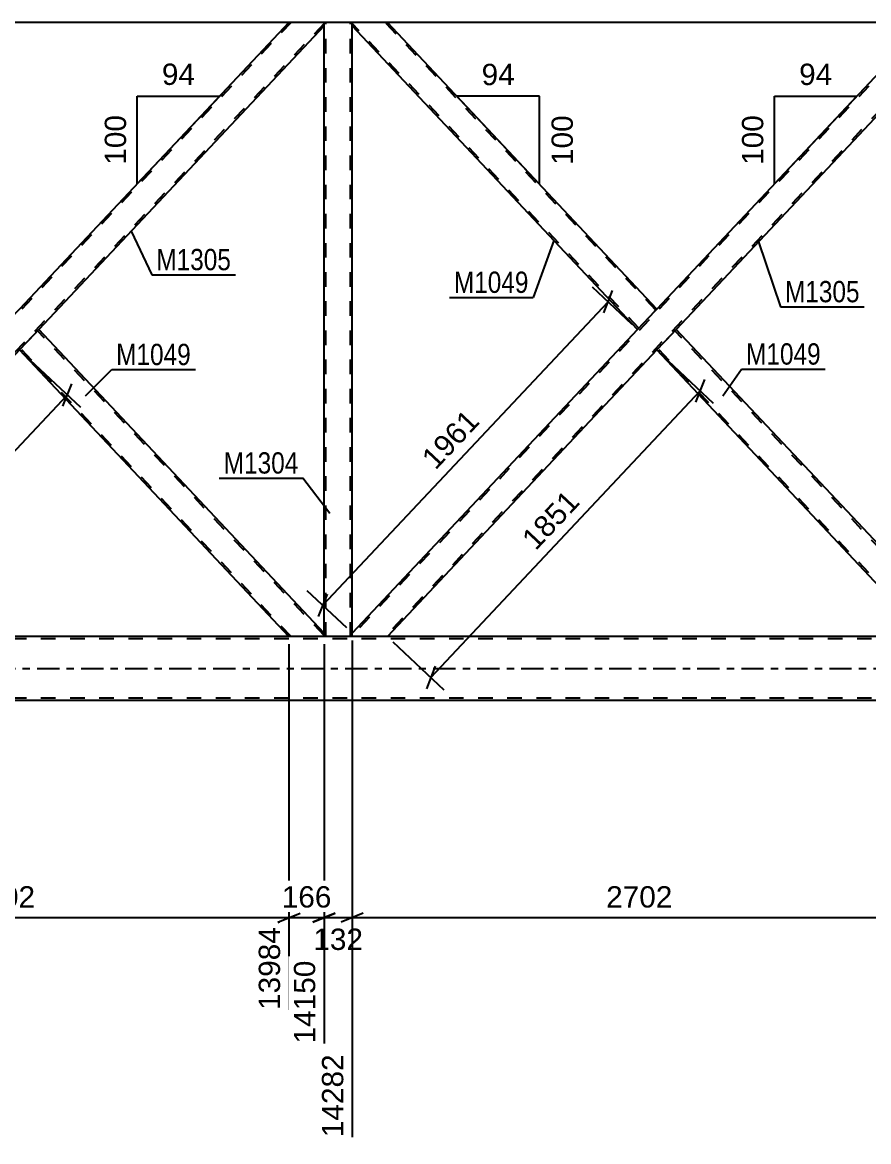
# Model space of a CAD drawing. Header units: millimetres. Extents: x -2250 to 594, y 0 to 1057.
# Drawn here: x -819.2 to -705.4, y 491.8 to 642.2 of the extents above; entities that cross this region are included whole.
import ezdxf

# ---------------------------------------------------------------- set-up
doc = ezdxf.new("R2010")
doc.units = ezdxf.units.MM
doc.linetypes.add('DXK_LINE_DOT2', pattern=[3.9198, 1.9599, -1.9599])
doc.linetypes.add('DXK_LINE_DOT3', pattern=[5.9187, 2.979, -0.9799, 0.9799, -0.9799])
doc.styles.add('Arial', font='ARIAL.TTF', dxfattribs={"height": 0.2})
doc.styles.add('Arial Narrow', font='ARIALN.TTF', dxfattribs={"height": 0.2})

# ---------------------------------------------------------------- blocks, each defined once
blk = doc.blocks.new('Part-761553754-5410 - 5222')
at = {"color": 2, "linetype": 'Continuous'}
for p, q in [((-774.83, 641.77), (-774.83, 642.25)), ((-736.44, 600.96), (-774.83, 641.77)), ((-733.85, 603.71), (-770.09, 642.25)), ((-734.17, 603.38), (-736.44, 600.96)), ((-733.85, 603.71), (-734.17, 603.38))]:
    blk.add_line(p, q, dxfattribs=at)
at = {"color": 7, "linetype": 'DXK_LINE_DOT2'}
for p, q in [((-770.09, 642.25), (-774.83, 642.25)), ((-736.29, 601.13), (-774.83, 642.11)), ((-734.01, 603.55), (-770.41, 642.25)), ((-733.88, 603.69), (-734.17, 603.38)), ((-736.29, 601.13), (-736.27, 601.14))]:
    blk.add_line(p, q, dxfattribs=at)
blk = doc.blocks.new('Part-761553754-5405 - 5222')
at = {"color": 7, "linetype": 'DXK_LINE_DOT2'}
for p, q in [((-783.02, 642.25), (-860.54, 559.81)), ((-778.6, 642.11), (-856.12, 559.67)), ((-778.6, 642.25), (-783.33, 642.25)), ((-819.57, 603.71), (-822.16, 600.96)), ((-816.98, 600.96), (-819.57, 598.21)), ((-855.81, 559.67), (-860.54, 559.67))]:
    blk.add_line(p, q, dxfattribs=at)
at = {"color": 2, "linetype": 'Continuous'}
for p, q in [((-783.33, 642.25), (-819.57, 603.71)), ((-778.6, 641.77), (-816.98, 600.96)), ((-778.6, 641.77), (-778.6, 642.25)), ((-822.16, 600.96), (-860.54, 560.15)), ((-819.57, 598.21), (-855.81, 559.67)), ((-860.54, 559.67), (-860.54, 560.15))]:
    blk.add_line(p, q, dxfattribs=at)
blk = doc.blocks.new('Part-761553754-5415 - 5222')
at = {"color": 7, "linetype": 'DXK_LINE_DOT2'}
for p, q in [((-774.83, 642.25), (-778.6, 642.25)), ((-778.6, 641.77), (-778.6, 642.25)), ((-778.37, 559.67), (-778.37, 642.25)), ((-775.05, 559.67), (-775.05, 642.25)), ((-774.83, 641.77), (-774.83, 642.25)), ((-778.6, 559.67), (-778.6, 560.15)), ((-774.83, 559.67), (-774.83, 560.15)), ((-774.83, 559.67), (-778.6, 559.67))]:
    blk.add_line(p, q, dxfattribs=at)
at = {"color": 2, "linetype": 'Continuous'}
for p, q in [((-778.6, 560.15), (-778.6, 641.77)), ((-774.83, 560.15), (-774.83, 641.77))]:
    blk.add_line(p, q, dxfattribs=at)
blk = doc.blocks.new('Part-761553754-5669 - 5222')
at = {"color": 2, "linetype": 'Continuous'}
blk.add_line((-692.43, 642.25), (-861, 642.25), dxfattribs=at)
blk = doc.blocks.new('Part-761553754-5501 - 5222')
at = {"color": 2, "linetype": 'Continuous'}
for p, q in [((-816.98, 600.96), (-819.57, 598.21)), ((-778.6, 560.15), (-816.98, 600.96)), ((-783.33, 559.67), (-819.57, 598.21)), ((-778.6, 559.67), (-778.6, 560.15))]:
    blk.add_line(p, q, dxfattribs=at)
at = {"color": 7, "linetype": 'DXK_LINE_DOT2'}
for p, q in [((-778.6, 559.81), (-817.14, 600.79)), ((-819.41, 598.37), (-819.4, 598.39)), ((-783.02, 559.67), (-819.41, 598.37)), ((-778.6, 559.67), (-783.33, 559.67))]:
    blk.add_line(p, q, dxfattribs=at)
blk = doc.blocks.new('Part-761553754-5668 - 5222')
at = {"color": 7, "linetype": 'DXK_LINE_DOT2'}
for p, q in [((-461.94, 559.39), (-1130.88, 559.39)), ((-598.66, 559.67), (-1121.45, 559.67)), ((-461.94, 551.39), (-1130.88, 551.39))]:
    blk.add_line(p, q, dxfattribs=at)
at = {"color": 2, "linetype": 'Continuous'}
for p, q in [((-692.43, 559.67), (-861, 559.67)), ((-461.94, 551.1), (-1130.88, 551.1))]:
    blk.add_line(p, q, dxfattribs=at)
at = {"color": 7, "linetype": 'DXK_LINE_DOT3'}
blk.add_line((-1130.88, 555.39), (-461.94, 555.39), dxfattribs=at)
blk = doc.blocks.new('Part-761553754-5735 - 5222')
at = {"color": 2, "linetype": 'Continuous'}
for p, q in [((-731.27, 600.96), (-733.85, 598.21)), ((-692.88, 560.15), (-731.27, 600.96)), ((-697.62, 559.67), (-733.85, 598.21)), ((-692.88, 559.67), (-692.88, 560.15))]:
    blk.add_line(p, q, dxfattribs=at)
at = {"color": 7, "linetype": 'DXK_LINE_DOT2'}
for p, q in [((-692.88, 559.81), (-731.42, 600.79)), ((-733.7, 598.37), (-733.69, 598.39)), ((-697.3, 559.67), (-733.7, 598.37)), ((-692.88, 559.67), (-697.62, 559.67))]:
    blk.add_line(p, q, dxfattribs=at)
blk = doc.blocks.new('Part-761553754-5824 - 5222')
at = {"color": 7, "linetype": 'DXK_LINE_DOT2'}
for p, q in [((-697.3, 642.25), (-774.83, 559.81)), ((-692.88, 642.11), (-770.41, 559.67)), ((-692.88, 642.25), (-697.62, 642.25)), ((-733.85, 603.71), (-736.44, 600.96)), ((-731.27, 600.96), (-733.85, 598.21)), ((-770.09, 559.67), (-774.83, 559.67))]:
    blk.add_line(p, q, dxfattribs=at)
at = {"color": 2, "linetype": 'Continuous'}
for p, q in [((-697.62, 642.25), (-733.85, 603.71)), ((-692.88, 641.77), (-731.27, 600.96)), ((-692.88, 641.77), (-692.88, 642.25)), ((-736.44, 600.96), (-774.83, 560.15)), ((-733.85, 598.21), (-770.09, 559.67)), ((-774.83, 559.67), (-774.83, 560.15))]:
    blk.add_line(p, q, dxfattribs=at)
blk = doc.blocks.new('StraightDimension-761553754-6304 - 5222')
at = {"color": 7, "linetype": 'Continuous'}
for p, q in [((-778.6, 558.67), (-778.6, 504.98)), ((-774.83, 559.15), (-774.83, 492.38)), ((-780.1, 521.3), (-777.1, 522.5)), ((-773.33, 522.5), (-776.33, 521.3)), ((-778.6, 521.9), (-774.83, 521.9))]:
    blk.add_line(p, q, dxfattribs=at)
at = {"color": 0}
blk.add_wipeout([(-772.78, 516.95), (-772.78, 521.15), (-780.65, 521.15), (-780.65, 516.95)], dxfattribs=at)
at = {"color": 0, "linetype": 'Continuous'}
blk.add_wipeout([(-775.43, 504.1), (-779.63, 504.1), (-779.63, 491.78), (-775.43, 491.78)], dxfattribs=at)
at = {"color": 3, "style": 'Arial'}
blk.add_text('132', height=2.865, dxfattribs=at).set_placement((-780.05, 517.55))
at = {"color": 3, "linetype": 'Continuous', "style": 'Arial'}
blk.add_text('14282', height=2.865, rotation=90.0002, dxfattribs=at).set_placement((-776.03, 492.38))
blk = doc.blocks.new('StraightDimension-761553754-6737 - 5222')
at = {"color": 7, "linetype": 'Continuous'}
for p, q in [((-818.84, 597.52), (-811.38, 590.51)), ((-813.72, 590.65), (-812.54, 593.66)), ((-849.37, 553.62), (-813.13, 592.16)), ((-855.08, 558.99), (-847.62, 551.98)), ((-848.78, 555.13), (-849.96, 552.12))]:
    blk.add_line(p, q, dxfattribs=at)
at = {"color": 0}
blk.add_wipeout([(-828.34, 577.08), (-831.4, 579.96), (-838.32, 572.6), (-835.26, 569.73)], dxfattribs=at)
at = {"color": 3, "style": 'Arial'}
blk.add_text('1851', height=2.865, rotation=46.7591, dxfattribs=at).set_placement((-835.28, 570.57))
blk = doc.blocks.new('StraightDimension-761553754-6269 - 5222')
at = {"color": 7, "linetype": 'Continuous'}
for p, q in [((-860.54, 559.15), (-860.54, 492.38)), ((-783.33, 558.67), (-783.33, 509.48)), ((-859.04, 522.5), (-862.04, 521.3)), ((-784.83, 521.3), (-781.83, 522.5)), ((-860.54, 521.9), (-783.33, 521.9))]:
    blk.add_line(p, q, dxfattribs=at)
at = {"color": 0}
blk.add_wipeout([(-816.89, 522.65), (-816.89, 526.85), (-826.98, 526.85), (-826.98, 522.65)], dxfattribs=at)
at = {"color": 0, "linetype": 'Continuous'}
blk.add_wipeout([(-783.93, 521.2), (-788.13, 521.2), (-788.13, 508.88), (-783.93, 508.88)], dxfattribs=at)
at = {"color": 3, "style": 'Arial'}
blk.add_text('2702', height=2.865, dxfattribs=at).set_placement((-826.38, 523.25))
at = {"color": 3, "linetype": 'Continuous', "style": 'Arial'}
blk.add_text('13984', height=2.865, rotation=90.0002, dxfattribs=at).set_placement((-784.53, 509.48))
blk = doc.blocks.new('StraightDimension-761553754-6288 - 5222')
at = {"color": 7, "linetype": 'Continuous'}
for p, q in [((-783.33, 558.67), (-783.33, 509.48)), ((-778.6, 558.67), (-778.6, 504.98)), ((-784.83, 521.3), (-781.83, 522.5)), ((-777.1, 522.5), (-780.1, 521.3)), ((-783.33, 521.9), (-778.6, 521.9))]:
    blk.add_line(p, q, dxfattribs=at)
at = {"color": 0}
blk.add_wipeout([(-777.03, 522.65), (-777.03, 526.85), (-784.9, 526.85), (-784.9, 522.65)], dxfattribs=at)
at = {"color": 0, "linetype": 'Continuous'}
blk.add_wipeout([(-779.2, 516.7), (-783.4, 516.7), (-783.4, 504.38), (-779.2, 504.38)], dxfattribs=at)
at = {"color": 3, "style": 'Arial'}
blk.add_text('166', height=2.865, dxfattribs=at).set_placement((-784.3, 523.25))
at = {"color": 3, "linetype": 'Continuous', "style": 'Arial'}
blk.add_text('14150', height=2.865, rotation=90.0002, dxfattribs=at).set_placement((-779.8, 504.98))
blk = doc.blocks.new('StraightDimension-761553754-6316 - 5222')
at = {"color": 7, "linetype": 'Continuous'}
for p, q in [((-774.83, 559.15), (-774.83, 492.38)), ((-697.62, 558.67), (-697.62, 509.48)), ((-773.33, 522.5), (-776.33, 521.3)), ((-699.12, 521.3), (-696.12, 522.5)), ((-774.83, 521.9), (-697.62, 521.9))]:
    blk.add_line(p, q, dxfattribs=at)
at = {"color": 0}
blk.add_wipeout([(-731.17, 522.65), (-731.17, 526.85), (-741.27, 526.85), (-741.27, 522.65)], dxfattribs=at)
at = {"color": 0, "linetype": 'Continuous'}
blk.add_wipeout([(-698.22, 521.2), (-702.42, 521.2), (-702.42, 508.88), (-698.22, 508.88)], dxfattribs=at)
at = {"color": 3, "style": 'Arial'}
blk.add_text('2702', height=2.865, dxfattribs=at).set_placement((-740.67, 523.25))
at = {"color": 3, "linetype": 'Continuous', "style": 'Arial'}
blk.add_text('16984', height=2.865, rotation=90.0002, dxfattribs=at).set_placement((-698.82, 509.48))
blk = doc.blocks.new('AngleDimension-761553754-6604 - 5222')
at = {"color": 7, "linetype": 'Continuous'}
for p, q in [((-718.04, 632.33), (-706.94, 632.33)), ((-718.04, 620.53), (-706.94, 632.33)), ((-718.04, 620.53), (-718.04, 632.33)), ((-706.29, 633.02), (-706.94, 632.33))]:
    blk.add_line(p, q, dxfattribs=at)
at = {"color": 0}
for points in [[(-709.67, 633.23), (-709.67, 637.43), (-715.32, 637.43), (-715.32, 633.23)], [(-718.94, 630.36), (-723.14, 630.36), (-723.14, 622.49), (-718.94, 622.49)]]:
    blk.add_wipeout(points, dxfattribs=at)
at = {"color": 3, "style": 'Arial'}
blk.add_text('94', height=2.865, dxfattribs=at).set_placement((-714.72, 633.83))
blk.add_text('100', height=2.865, rotation=90.0002, dxfattribs=at).set_placement((-719.54, 623.09))
blk = doc.blocks.new('AngleDimension-761553754-6618 - 5222')
at = {"color": 7, "linetype": 'Continuous'}
for p, q in [((-761.42, 633.02), (-760.75, 632.31)), ((-749.65, 632.31), (-760.75, 632.31)), ((-749.65, 620.51), (-760.75, 632.31)), ((-749.65, 620.51), (-749.65, 632.31))]:
    blk.add_line(p, q, dxfattribs=at)
at = {"color": 0}
for points in [[(-752.37, 633.21), (-752.37, 637.41), (-758.02, 637.41), (-758.02, 633.21)], [(-744.55, 630.34), (-748.75, 630.34), (-748.75, 622.47), (-744.55, 622.47)]]:
    blk.add_wipeout(points, dxfattribs=at)
at = {"color": 3, "style": 'Arial'}
blk.add_text('94', height=2.865, dxfattribs=at).set_placement((-757.42, 633.81))
blk.add_text('100', height=2.865, rotation=90.0002, dxfattribs=at).set_placement((-745.15, 623.07))
blk = doc.blocks.new('AngleDimension-761553754-6633 - 5222')
at = {"color": 7, "linetype": 'Continuous'}
for p, q in [((-803.74, 632.34), (-792.64, 632.34)), ((-803.74, 620.54), (-792.64, 632.34)), ((-803.74, 620.54), (-803.74, 632.34)), ((-792.01, 633.02), (-792.64, 632.34))]:
    blk.add_line(p, q, dxfattribs=at)
at = {"color": 0}
for points in [[(-795.37, 633.24), (-795.37, 637.44), (-801.02, 637.44), (-801.02, 633.24)], [(-804.64, 630.38), (-808.84, 630.38), (-808.84, 622.51), (-804.64, 622.51)]]:
    blk.add_wipeout(points, dxfattribs=at)
at = {"color": 3, "style": 'Arial'}
blk.add_text('94', height=2.865, dxfattribs=at).set_placement((-800.42, 633.84))
blk.add_text('100', height=2.865, rotation=90.0002, dxfattribs=at).set_placement((-805.24, 623.11))
blk = doc.blocks.new('StraightDimension-761553754-6766 - 5222')
at = {"color": 7, "linetype": 'Continuous'}
for p, q in [((-737.17, 601.65), (-742.49, 606.64)), ((-741, 603.19), (-739.82, 606.2)), ((-778.79, 563.88), (-740.41, 604.69)), ((-775.55, 560.83), (-780.87, 565.83)), ((-778.2, 565.38), (-779.38, 562.37))]:
    blk.add_line(p, q, dxfattribs=at)
at = {"color": 0}
blk.add_wipeout([(-756.69, 588.48), (-759.75, 591.35), (-766.67, 584), (-763.61, 581.12)], dxfattribs=at)
at = {"color": 3, "style": 'Arial'}
blk.add_text('1961', height=2.865, rotation=46.7591, dxfattribs=at).set_placement((-763.63, 581.97))
blk = doc.blocks.new('StraightDimension-761553754-7590 - 5222')
at = {"color": 7, "linetype": 'Continuous'}
for p, q in [((-733.13, 597.52), (-726.26, 591.07)), ((-728.6, 591.21), (-727.42, 594.22)), ((-764.25, 554.18), (-728.01, 592.71)), ((-769.36, 558.99), (-762.5, 552.53)), ((-763.66, 555.68), (-764.84, 552.67))]:
    blk.add_line(p, q, dxfattribs=at)
at = {"color": 0}
blk.add_wipeout([(-743.22, 577.64), (-746.28, 580.51), (-753.19, 573.16), (-750.13, 570.28)], dxfattribs=at)
at = {"color": 3, "style": 'Arial'}
blk.add_text('1851', height=2.865, rotation=46.7591, dxfattribs=at).set_placement((-750.16, 571.13))
blk = doc.blocks.new('Mark-761553754-5401 - 5222')
at = {"color": 0}
blk.add_wipeout([(-791.12, 608.93), (-791.12, 611.93), (-801.17, 611.93), (-801.17, 608.93)], dxfattribs=at)
blk.add_wipeout([(-791.12, 608.93), (-791.12, 611.93), (-801.17, 611.93), (-801.17, 608.93)], dxfattribs=at)
at = {"color": 30, "linetype": 'Continuous'}
for p, q in [((-804.57, 614.16), (-801.77, 608.33)), ((-801.77, 608.33), (-790.52, 608.33))]:
    blk.add_line(p, q, dxfattribs=at)
at = {"color": 3, "style": 'Arial Narrow'}
blk.add_text('M1305', height=2.863, dxfattribs=at).set_placement((-801.17, 608.93))
blk = doc.blocks.new('Mark-761553754-5406 - 5222')
at = {"color": 0}
blk.add_wipeout([(-751.1, 605.88), (-751.1, 608.88), (-761.15, 608.88), (-761.15, 605.88)], dxfattribs=at)
blk.add_wipeout([(-751.1, 605.88), (-751.1, 608.88), (-761.15, 608.88), (-761.15, 605.88)], dxfattribs=at)
at = {"color": 30, "linetype": 'Continuous'}
for p in [(-747.71, 612.94), (-761.75, 605.28)]:
    blk.add_line(p, (-750.5, 605.28), dxfattribs=at)
at = {"color": 3, "style": 'Arial Narrow'}
blk.add_text('M1049', height=2.863, dxfattribs=at).set_placement((-761.15, 605.88))
blk = doc.blocks.new('Mark-761553754-5411 - 5222')
at = {"color": 0}
blk.add_wipeout([(-782.05, 581.59), (-782.05, 584.59), (-792.1, 584.59), (-792.1, 581.59)], dxfattribs=at)
blk.add_wipeout([(-782.05, 581.59), (-782.05, 584.59), (-792.1, 584.59), (-792.1, 581.59)], dxfattribs=at)
at = {"color": 30, "linetype": 'Continuous'}
for p in [(-792.7, 580.99), (-777.83, 576.2)]:
    blk.add_line(p, (-781.45, 580.99), dxfattribs=at)
at = {"color": 3, "style": 'Arial Narrow'}
blk.add_text('M1304', height=2.863, dxfattribs=at).set_placement((-792.1, 581.59))
blk = doc.blocks.new('Mark-761553754-5497 - 5222')
at = {"color": 0}
blk.add_wipeout([(-796.52, 596.17), (-796.52, 599.17), (-806.57, 599.17), (-806.57, 596.17)], dxfattribs=at)
blk.add_wipeout([(-796.52, 596.17), (-796.52, 599.17), (-806.57, 599.17), (-806.57, 596.17)], dxfattribs=at)
at = {"color": 30, "linetype": 'Continuous'}
for p, q in [((-810.71, 592.03), (-807.17, 595.57)), ((-807.17, 595.57), (-795.92, 595.57))]:
    blk.add_line(p, q, dxfattribs=at)
at = {"color": 3, "style": 'Arial Narrow'}
blk.add_text('M1049', height=2.863, dxfattribs=at).set_placement((-806.57, 596.17))
blk = doc.blocks.new('Mark-761553754-5731 - 5222')
at = {"color": 0}
blk.add_wipeout([(-711.8, 596.24), (-711.8, 599.24), (-721.85, 599.24), (-721.85, 596.24)], dxfattribs=at)
blk.add_wipeout([(-711.8, 596.24), (-711.8, 599.24), (-721.85, 599.24), (-721.85, 596.24)], dxfattribs=at)
at = {"color": 30, "linetype": 'Continuous'}
for p, q in [((-724.99, 592.03), (-722.45, 595.64)), ((-722.45, 595.64), (-711.2, 595.64))]:
    blk.add_line(p, q, dxfattribs=at)
at = {"color": 3, "style": 'Arial Narrow'}
blk.add_text('M1049', height=2.863, dxfattribs=at).set_placement((-721.85, 596.24))
blk = doc.blocks.new('Mark-761553754-5820 - 5222')
at = {"color": 0}
blk.add_wipeout([(-706.56, 604.62), (-706.56, 607.62), (-716.62, 607.62), (-716.62, 604.62)], dxfattribs=at)
blk.add_wipeout([(-706.56, 604.62), (-706.56, 607.62), (-716.62, 607.62), (-716.62, 604.62)], dxfattribs=at)
at = {"color": 30, "linetype": 'Continuous'}
for p, q in [((-720.17, 612.76), (-717.22, 604.02)), ((-717.22, 604.02), (-705.96, 604.02))]:
    blk.add_line(p, q, dxfattribs=at)
at = {"color": 3, "style": 'Arial Narrow'}
blk.add_text('M1305', height=2.863, dxfattribs=at).set_placement((-716.62, 604.62))

msp = doc.modelspace()

# ---------------------------------------------------------------- block references
for name in ['Part-761553754-5669 - 5222', 'Part-761553754-5405 - 5222', 'Part-761553754-5415 - 5222', 'Part-761553754-5410 - 5222', 'Part-761553754-5824 - 5222', 'Part-761553754-5501 - 5222', 'Part-761553754-5735 - 5222', 'Part-761553754-5668 - 5222']:
    msp.add_blockref(name, (0, 0))

# ---------------------------------------------------------------- next in the draw order: block references
for name in ['AngleDimension-761553754-6633 - 5222', 'AngleDimension-761553754-6618 - 5222', 'AngleDimension-761553754-6604 - 5222', 'Mark-761553754-5401 - 5222', 'Mark-761553754-5820 - 5222', 'StraightDimension-761553754-6766 - 5222', 'Mark-761553754-5731 - 5222', 'StraightDimension-761553754-6737 - 5222', 'StraightDimension-761553754-6304 - 5222']:
    msp.add_blockref(name, (0, 0))

# ---------------------------------------------------------------- next in the draw order: block references
for name in ['Mark-761553754-5406 - 5222', 'Mark-761553754-5497 - 5222', 'Mark-761553754-5411 - 5222', 'StraightDimension-761553754-6269 - 5222']:
    msp.add_blockref(name, (0, 0))

# ---------------------------------------------------------------- next in the draw order: block references
msp.add_blockref('StraightDimension-761553754-6288 - 5222', (0, 0))

# ---------------------------------------------------------------- next in the draw order: block references
msp.add_blockref('StraightDimension-761553754-6316 - 5222', (0, 0))

# ---------------------------------------------------------------- next in the draw order: block references
msp.add_blockref('StraightDimension-761553754-7590 - 5222', (0, 0))

doc.saveas('drawing.dxf')
